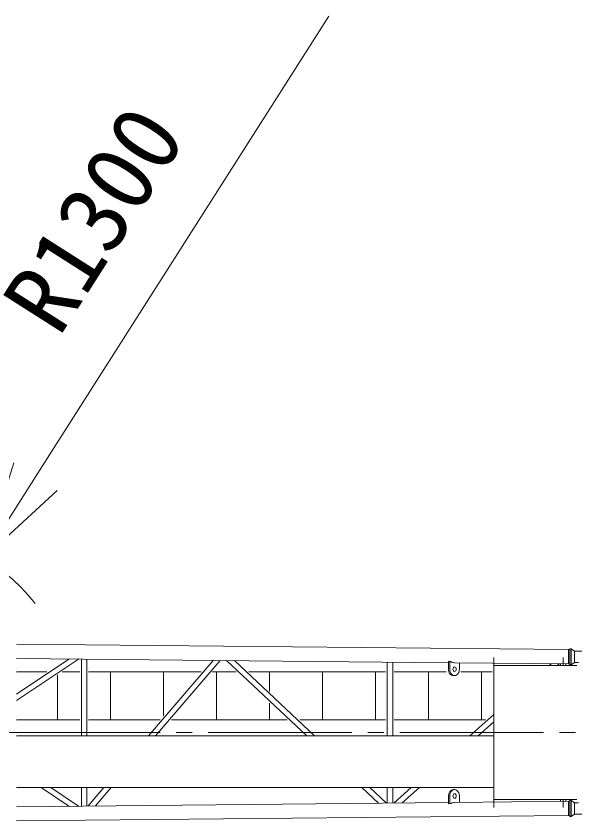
# Model space of a CAD drawing. Units: millimetres, scale not verified. Extents: x -27006 to 26751, y -37046 to 42575.
# Drawn here: x -17919 to -14420, y 25734 to 30775 of the extents above; entities that cross this region are included whole.
import ezdxf
from ezdxf.enums import TextEntityAlignment as Align

# ---------------------------------------------------------------- set-up
doc = ezdxf.new("R2010")
doc.units = ezdxf.units.MM
doc.header["$LTSCALE"] = 100
doc.linetypes.add('CHAIN2', pattern=[12, 9, -1, 1, -1])
for name, color, linetype, lineweight in [('0-2_05 寸法', 7, 'Continuous', 18), ('0-3_10 当社外形線', 3, 'Continuous', 18), ('0-4_12 当社中心線', 3, 'CHAIN2', 18)]:
    doc.layers.add(name, color=color, linetype=linetype, lineweight=lineweight)
doc.styles.add('ＭＳ ゴシック', font='')
doc.styles.get('ＭＳ ゴシック').set_extended_font_data('MS Gothic')

msp = doc.modelspace()

# ---------------------------------------------------------------- linework, layer by layer
at = {"layer": '0-2_05 寸法'}
for p in [(-15961.1, 30774.8), (-18119.1, 27383.1)]:
    msp.add_line(p, (-17797, 27889.4), dxfattribs=at)
msp.add_lwpolyline([(-17661.3, 27803.1), (-18119.1, 27383.1), (-17932.6, 27975.7)], dxfattribs=at)
at = {"layer": '0-3_10 当社外形線'}
for p, q in [((-14459.9, 26806.4), (-17916.6, 26840)), ((-14459.9, 26806.4), (-14452.6, 26809.3)), ((-14452.6, 26810.8), (-14451.6, 26811.8)), ((-14452.6, 26810.8), (-14452.6, 26712.8)), ((-14422.6, 26796.8), (-14442.6, 26811.8)), ((-14422.6, 26796.8), (-14422.6, 26726.8)), ((-14422.6, 26796.8), (-14356.6, 26796.8)), ((-15211.2, 26724.6), (-17916.6, 26750.9)), ((-17588.5, 26747.7), (-17916.6, 26528.5)), ((-17528.2, 26747.1), (-17916.6, 26487.6)), ((-17509.6, 26266.8), (-17509.6, 26746.9)), ((-17475.6, 26266.8), (-17475.6, 26746.6)), ((-16685.1, 26738.9), (-17090, 26266.8)), ((-16640.6, 26738.5), (-17045.2, 26266.8)), ((-16099.6, 26266.8), (-16602.1, 26738.1)), ((-16049.9, 26266.8), (-16551.8, 26737.6)), ((-15595.1, 26266.8), (-15595.1, 26728.3)), ((-15561.1, 26266.8), (-15561.1, 26728)), ((-15211.6, 26684.2), (-15211.1, 26732.2)), ((-15197.7, 26732), (-15211.1, 26732.2)), ((-15203.8, 26684.1), (-15203.3, 26732.1)), ((-14459.9, 26717.3), (-15173, 26724.2)), ((-15143, 26683.5), (-15142.6, 26723.9)), ((-14927.5, 25816.8), (-14927.5, 26756.8)), ((-14568.6, 26718.4), (-14581.7, 26706.8)), ((-14493.6, 26706.8), (-14493.6, 26756.8)), ((-14422.6, 26726.8), (-14442.6, 26711.8)), ((-14422.6, 26726.8), (-14397.6, 26726.8)), ((-14927.5, 26706.8), (-14408.8, 26706.8)), ((-14517.9, 26717.9), (-14530.4, 26706.8)), ((-14510.6, 26706.8), (-14510.6, 26717.8)), ((-14476.6, 26706.8), (-14476.6, 26717.5)), ((-17916.6, 26666.8), (-17727.6, 26666.8)), ((-17658.9, 26366.8), (-17658.9, 26647.8)), ((-17630.4, 26666.8), (-17519.6, 26666.8)), ((-17465.6, 26666.8), (-16760.1, 26666.8)), ((-17327.1, 26366.8), (-17327.1, 26666.8)), ((-16995.3, 26392.6), (-16995.3, 26666.8)), ((-16689, 26666.8), (-16540.6, 26666.8)), ((-16663.5, 26366.8), (-16663.5, 26666.8)), ((-16461.7, 26666.8), (-15605.1, 26666.8)), ((-16331.7, 26544.8), (-16331.7, 26666.8)), ((-15999.9, 26366.8), (-15999.9, 26666.8)), ((-15668.1, 26366.8), (-15668.1, 26666.8)), ((-15551.1, 26666.8), (-15225.6, 26666.8)), ((-15336.3, 26366.8), (-15336.3, 26666.8)), ((-15173.8, 26643.8), (-15181.6, 26643.9)), ((-15133.4, 26666.8), (-14937.5, 26666.8)), ((-15004.5, 26366.8), (-15004.5, 26666.8)), ((-16331.7, 26366.8), (-16331.7, 26470.8)), ((-17916.6, 26366.8), (-17519.6, 26366.8)), ((-17465.6, 26366.8), (-17017.4, 26366.8)), ((-16946.3, 26366.8), (-16220.9, 26366.8)), ((-16141.9, 26366.8), (-15605.1, 26366.8)), ((-15551.1, 26366.8), (-14980.3, 26366.8)), ((-14927.5, 26400.3), (-15078.1, 26266.8)), ((-14927.5, 26354.8), (-15026.8, 26266.8)), ((-17916.6, 26266.8), (-14927.5, 26266.8)), ((-17916.6, 25941.8), (-14927.5, 25941.8)), ((-17588.5, 25825.9), (-17762, 25941.8)), ((-17528.2, 25826.5), (-17700.8, 25941.8)), ((-17509.6, 25826.7), (-17509.6, 25941.8)), ((-17475.6, 25827), (-17475.6, 25941.8)), ((-17368.8, 25941.8), (-17467.2, 25827.1)), ((-17324, 25941.8), (-17422, 25827.5)), ((-15649.7, 25844.7), (-15753.2, 25941.8)), ((-15600.5, 25845.2), (-15703.5, 25941.8)), ((-15595.1, 25845.3), (-15595.1, 25941.8)), ((-15561.1, 25845.6), (-15561.1, 25941.8)), ((-15444.7, 25941.8), (-15553.2, 25845.7)), ((-15393.5, 25941.8), (-15501.4, 25846.2)), ((-15173.8, 25929.8), (-15181.6, 25929.7)), ((-15211.6, 25889.4), (-15211.1, 25841.4)), ((-15203.8, 25889.5), (-15203.3, 25841.5)), ((-15143, 25890.1), (-15142.6, 25849.6)), ((-14927.5, 25866.8), (-14408.8, 25866.8)), ((-14510.6, 25855.8), (-14510.6, 25866.8)), ((-14493.6, 25866.8), (-14493.6, 25816.8)), ((-14476.6, 25856.1), (-14476.6, 25866.8)), ((-14422.6, 25846.8), (-14442.6, 25861.8)), ((-15211.2, 25849), (-17916.6, 25822.7)), ((-15197.7, 25841.6), (-15211.1, 25841.4)), ((-14459.9, 25856.3), (-15173, 25849.4)), ((-14452.6, 25762.8), (-14452.6, 25860.8)), ((-14422.6, 25776.8), (-14422.6, 25846.8)), ((-14422.6, 25846.8), (-14397.6, 25846.8)), ((-14459.9, 25767.2), (-17916.6, 25733.6)), ((-14459.9, 25767.2), (-14452.6, 25764.2)), ((-14452.6, 25762.8), (-14451.6, 25761.8)), ((-14422.6, 25776.8), (-14442.6, 25761.8)), ((-14422.6, 25776.8), (-14356.6, 25776.8))]:
    msp.add_line(p, q, dxfattribs=at)
for points in [[(-14452.6, 26714.2), (-14459.9, 26717.3), (-14459.9, 26806.4)], [(-14451.6, 26811.8), (-14442.6, 26811.8), (-14442.6, 26711.8)], [(-14452.6, 26712.8), (-14451.6, 26711.8), (-14442.6, 26711.8)], [(-14452.6, 25860.8), (-14451.6, 25861.8), (-14442.6, 25861.8)], [(-14451.6, 25761.8), (-14442.6, 25761.8), (-14442.6, 25861.8)], [(-14452.6, 25859.3), (-14459.9, 25856.3), (-14459.9, 25767.2)]]:
    msp.add_lwpolyline(points, dxfattribs=at)
for centre, radius, start, end in [((-18816.6, 26286.8), 1299.4, 38.4672, 86.5837), ((-15172.6, 26768.8), 44.5, 235.5966, 269.4437), ((-15172.6, 25804.8), 44.5, 90.5563, 124.4034)]:
    msp.add_arc(centre, radius, start, end, dxfattribs=at)
for centre, major_axis, start_param, end_param in [((-15181.2, 26683.9), (0.4, 40), 1.570796, 3.141593), ((-15173.4, 26683.8), (0.4, 40), 1.570796, 4.712389), ((-15181.2, 25889.7), (0.4, -40), 3.141593, 4.712389), ((-15173.4, 25889.8), (0.4, -40), 1.570796, 4.712389)]:
    msp.add_ellipse(centre, major_axis=major_axis, ratio=0.759567, start_param=start_param, end_param=end_param, dxfattribs=at)
for centre, major_axis in [((-15173.4, 26683.8), (0, 14)), ((-15173.4, 25889.8), (0, -14))]:
    msp.add_ellipse(centre, major_axis=major_axis, ratio=0.759567, dxfattribs=at)
at = {"layer": '0-4_12 当社中心線'}
for p, q in [((-21652.2, 26286.8), (-17916.6, 26286.8)), ((-17916.6, 26286.8), (12586.8, 26286.8))]:
    msp.add_line(p, q, dxfattribs=at)

# ---------------------------------------------------------------- texts
at = {"layer": '0-2_05 寸法', "style": 'ＭＳ ゴシック'}
msp.add_text('R1300', height=439.9, rotation=57.534, dxfattribs=at).set_placement((-17539.3, 28685.5), align=Align.BOTTOM_LEFT)

doc.saveas('drawing.dxf')
